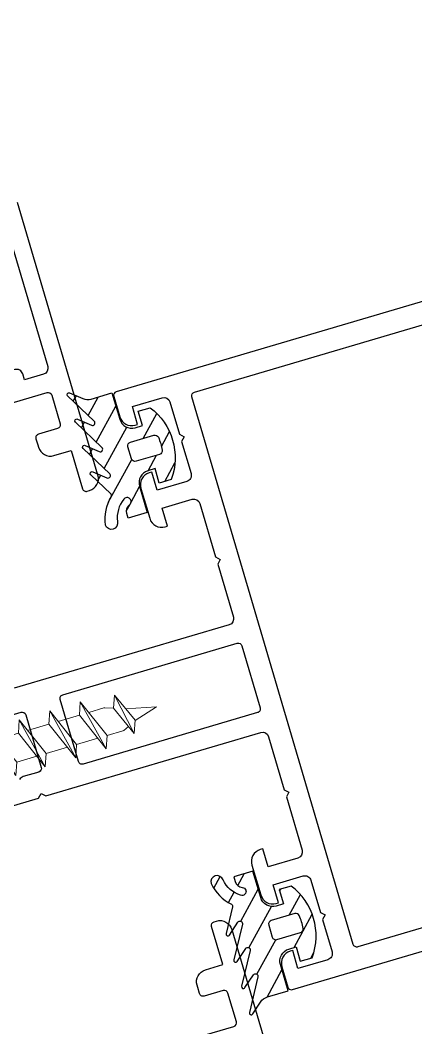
# Model space of a CAD drawing. Header units: millimetres. Extents: x 62878 to 70819, y -67946 to -61850.
# Drawn here: x 63483.45 to 63486.63, y -64919.22 to -64911.14 of the extents above; entities that cross this region are included whole.
import ezdxf

# ---------------------------------------------------------------- set-up
doc = ezdxf.new("R2010")
doc.units = ezdxf.units.MM
doc.layers.add('DOGRAMA', color=171, linetype='Continuous', lineweight=0)
pattern_1 = [(61.42665841833924, (63523.64759954003, -65019.75010713864), (0.1394151397588898, -0.07592747398675415), [])]

# ---------------------------------------------------------------- blocks, each defined once
blk = doc.blocks.new('a2we')
at = {"lineweight": 5, "ltscale": 0.5}
for p, q in [((-196.0144480926461, -415.2868589025547), (-196.5925912144022, -417.2488821181558)), ((-196.0144480926461, -415.2868589025547), (-195.4639709594615, -417.7110762494052)), ((-197.5747968978259, -417.6063757508618), (-196.5747276986959, -417.2423803302317)), ((-194.1582851917165, -418.2620245979042), (-197.5747968978259, -417.6063757508618)), ((-195.1583543907882, -418.6260200186506), (-197.5747968978259, -417.6063757508618)), ((-196.8896500078097, -417.895480952812), (-197.0961171580722, -418.3448917148726)), ((-196.5747276986959, -417.2423803302317), (-194.1582851917165, -418.2620245979042)), ((-197.1143788935161, -419.7428166739272), (-197.1143788935161, -418.4283854465556)), ((-194.1582851917165, -418.2620245979042), (-195.1583543907882, -418.6260200186506)), ((-195.1583543907882, -418.6260200186506), (-194.9264251741961, -419.2953524503964)), ((-194.9154016761394, -420.634479622855), (-194.9154016761394, -419.3608343693425)), ((-198.1144480926461, -420.1068120946153), (-197.1143788935161, -419.7428166739268)), ((-194.9154016761721, -421.4039929561312), (-198.1144480926461, -420.1068120946153)), ((-193.9153324771005, -421.0399975355008), (-198.1144480926461, -420.1068120946153)), ((-197.1143788935161, -419.7428166739268), (-193.9153324771005, -421.0399975355008)), ((-197.1143788935161, -419.7428166739268), (-193.9153324771005, -421.0399975355008)), ((-197.1143788935161, -422.2969096404012), (-197.1143788935162, -420.512330007273)), ((-193.9153324771005, -421.0399975355008), (-194.9154016761721, -421.4039929561312)), ((-194.9154016761721, -423.1885725893157), (-194.9154016761721, -421.4039929561312)), ((-198.1144480926461, -422.6609050610894), (-197.1143788935161, -422.2969096404012)), ((-194.9154016761721, -423.9580859226053), (-198.1144480926461, -422.6609050610894)), ((-193.9153324771005, -423.594090501975), (-198.1144480926461, -422.6609050610894)), ((-197.1143788935161, -422.2969096404012), (-193.9153324771005, -423.594090501975)), ((-197.1143788935161, -422.2969096404012), (-193.9153324771005, -423.594090501975)), ((-197.1143788935161, -424.8510026068752), (-197.1143788935162, -423.0664229737469)), ((-193.9153324771005, -423.594090501975), (-194.9154016761721, -423.9580859226053)), ((-194.9154016761721, -425.7426655557898), (-194.9154016761721, -423.9580859226053)), ((-198.1144480926461, -425.2149980275636), (-197.1143788935161, -424.8510026068752)), ((-197.1143788935161, -424.8510026068752), (-193.9153324771005, -426.1481834684492)), ((-197.1143788935161, -424.8510026068752), (-193.9153324771005, -426.1481834684492)), ((-194.9154016761721, -426.5121788890793), (-198.1144480926461, -425.2149980275636)), ((-193.9153324771005, -426.1481834684492), (-198.1144480926461, -425.2149980275636)), ((-197.1143788935161, -427.3050955733496), (-197.1143788935162, -425.6205159402211)), ((-193.9153324771005, -426.1481834684492), (-194.9154016761721, -426.5121788890793)), ((-194.9154016761721, -428.1967585222638), (-194.9154016761721, -426.5121788890793)), ((-198.1144480926461, -427.669090994038), (-197.1143788935161, -427.3050955733496)), ((-197.1143788935161, -427.3050955733496), (-193.9153324771005, -428.6022764349236)), ((-197.1143788935161, -427.3050955733496), (-193.9153324771005, -428.6022764349236)), ((-194.9154016761721, -428.9662718555534), (-198.1144480926461, -427.669090994038)), ((-193.9153324771005, -428.6022764349236), (-198.1144480926461, -427.669090994038)), ((-197.1143788935161, -429.5591885398237), (-197.1143788935161, -428.0237477951896)), ((-193.9153324771005, -428.6022764349236), (-194.9154016761721, -428.9662718555534)), ((-194.9154016761721, -430.450851488738), (-194.9154016761721, -428.9662718555534)), ((-198.1144480926461, -429.9231839605702), (-197.1143788935161, -429.5591885398237)), ((-194.9154016761721, -431.2203648220857), (-198.1144480926461, -429.9231839605702)), ((-193.9153324771005, -430.8563694013976), (-198.1144480926461, -429.9231839605702)), ((-197.1143788935161, -429.5591885398237), (-193.9153324771005, -430.8563694013976)), ((-197.1143788935161, -429.5591885398237), (-193.9153324771005, -430.8563694013976)), ((-197.1143788935161, -431.8132815063559), (-197.1143788935161, -430.2778407616635)), ((-193.9153324771005, -430.8563694013976), (-194.9154016761721, -431.2203648220857)), ((-194.9154016761721, -432.7049444552304), (-194.9154016761721, -431.2203648220857)), ((-198.1144480926461, -432.177276926986), (-197.1143788935161, -431.8132815063559)), ((-194.9154016761721, -433.4744577885599), (-198.1144480926461, -432.177276926986)), ((-193.9153324771005, -433.1104623678716), (-198.1144480926461, -432.177276926986)), ((-197.1143788935161, -431.8132815063559), (-193.9153324771005, -433.1104623678716)), ((-197.1143788935161, -431.8132815063559), (-193.9153324771005, -433.1104623678716)), ((-197.1143788935161, -434.0673744728301), (-197.1143788935161, -432.5319337281958)), ((-193.9153324771005, -433.1104623678716), (-194.9154016761721, -433.4744577885599)), ((-198.1144480926461, -434.4313698935184), (-197.1143788935161, -434.0673744728301)), ((-197.1143788935161, -434.0673744728301), (-193.9153324771005, -435.364555334404)), ((-197.1143788935161, -434.0673744728301), (-193.9153324771005, -435.364555334404)), ((-194.9154016761721, -434.9590374217446), (-194.9154016761721, -433.4744577885599)), ((-194.9154016761721, -435.7285507550341), (-198.1144480926461, -434.4313698935184)), ((-193.9153324771005, -435.364555334404), (-198.1144480926461, -434.4313698935184)), ((-197.1143788935161, -436.3642339800811), (-197.1143788935161, -434.7860266946118)), ((-193.9153324771005, -435.364555334404), (-194.9154016761721, -435.7285507550341)), ((-198.1144480926461, -436.7282294008277), (-197.1143788935161, -436.3642339800811)), ((-197.1143788935161, -436.3642339800811), (-193.9153324771005, -437.6614148416551)), ((-197.1143788935161, -436.3642339800811), (-193.9153324771005, -437.6614148416551)), ((-194.9154016761721, -437.2558969289955), (-194.9154016761721, -435.7285507550341)), ((-194.9154016761721, -438.0254102623434), (-198.1144480926461, -436.7282294008277)), ((-193.9153324771005, -437.6614148416551), (-198.1144480926461, -436.7282294008277)), ((-197.1143788935161, -438.6610934873901), (-197.1143788935161, -437.1337473134849)), ((-193.9153324771005, -437.6614148416551), (-194.9154016761721, -438.0254102623434)), ((-194.9154016761721, -439.5527564362646), (-194.9154016761721, -438.0254102623434)), ((-198.1144480926461, -439.0250889080787), (-197.1143788935161, -438.6610934873901)), ((-197.1143788935161, -438.6610934873901), (-193.9153324771005, -439.9582743489061)), ((-197.1143788935161, -438.6610934873901), (-193.9153324771005, -439.9582743489061)), ((-194.9154016761721, -440.3222697695944), (-198.1144480926461, -439.0250889080787)), ((-193.9153324771005, -439.9582743489061), (-198.1144480926461, -439.0250889080787)), ((-197.1143788935161, -440.9579529946993), (-197.1143788935161, -439.430606820736)), ((-193.9153324771005, -439.9582743489061), (-194.9154016761721, -440.3222697695944)), ((-194.9154016761721, -441.849615943574), (-194.9154016761721, -440.3222697695944)), ((-198.1144480926461, -441.3219484153295), (-197.1143788935161, -440.9579529946993)), ((-194.9154016761721, -442.6191292769035), (-198.1144480926461, -441.3219484153295)), ((-193.9153324771005, -442.2551338562151), (-198.1144480926461, -441.3219484153295)), ((-197.1143788935161, -440.9579529946993), (-193.9153324771005, -442.2551338562151)), ((-197.1143788935161, -443.2537258831643), (-197.1143788935161, -441.7274663280053)), ((-193.9153324771005, -442.2551338562151), (-194.9154016761721, -442.6191292769035)), ((-194.9154016761721, -444.1453888320787), (-194.9154016761721, -442.6191292769035)), ((-198.1144480926461, -443.6177213039109), (-197.1143788935161, -443.2537258831643)), ((-194.9154016761721, -444.9149021654266), (-198.1144480926461, -443.6177213039109)), ((-193.9153324771005, -444.5509067447383), (-198.1144480926461, -443.6177213039109)), ((-197.1143788935161, -443.2537258831643), (-193.9153324771005, -444.5509067447383)), ((-197.1143788935161, -445.5538642814245), (-197.1143788935161, -444.0232392165685)), ((-193.9153324771005, -444.5509067447383), (-194.9154016761721, -444.9149021654266)), ((-194.9154016761721, -446.4455272302989), (-194.9154016761721, -444.9149021654266)), ((-198.1144480926461, -445.9178597020545), (-197.1143788935161, -445.5538642814245)), ((-193.9153324771005, -446.8510451429402), (-198.1144480926461, -445.9178597020545)), ((-194.9154016761721, -447.2150405636282), (-198.1144480926461, -445.9178597020545)), ((-197.1143788935161, -445.5538642814245), (-193.9153324771005, -446.8510451429402)), ((-197.1143788935161, -445.5538642814245), (-193.9153324771005, -446.8510451429402)), ((-197.1143788935161, -447.8540026795677), (-197.1143788935161, -446.3233776147298)), ((-193.9153324771005, -446.8510451429402), (-194.9154016761721, -447.2150405636282)), ((-194.9154016761721, -448.7456656284821), (-194.9154016761721, -447.2150405636282)), ((-197.1143788935161, -447.8540026795677), (-198.1144480926461, -448.2179981003141)), ((-194.9154016761721, -449.5151789618299), (-198.1144480926461, -448.2179981003141)), ((-198.1144480926461, -448.2179981003141), (-193.9153324771005, -449.1511835411412)), ((-193.9153324771005, -449.1511835411412), (-197.1143788935161, -447.8540026795677)), ((-197.1143788935161, -450.1541410778275), (-197.1143788935161, -448.6235160129718)), ((-193.9153324770423, -449.1511835411412), (-194.9154016761721, -449.5151789618299)), ((-198.1144480926461, -450.5181364984577), (-197.1143788935161, -450.1541410778275)), ((-197.1143788935161, -450.1541410778275), (-193.9153324770423, -451.4513219393434)), ((-194.9154016761723, -451.0458040266858), (-194.9154016761721, -449.5151789618299)), ((-194.9154016761721, -451.8153173600317), (-198.1144480926461, -450.5181364984577)), ((-193.9153324770423, -451.4513219393434), (-198.1144480926461, -450.5181364984577)), ((-197.1143788935161, -453.2868589025547), (-197.1143788935162, -450.9236544111328)), ((-193.9153324770423, -451.4513219393434), (-194.9154016761721, -451.8153173600317)), ((-194.9154016761721, -453.2868589025547), (-194.9154016761721, -451.8153173600317)), ((-192.7980524524961, -453.2868589025547), (-199.230843732796, -453.2868589025547)), ((-199.230843732796, -454.5827171301502), (-199.230843732796, -453.2868589025547)), ((-192.7980524524961, -454.5827171301502), (-192.7980524524961, -453.2868589025547))]:
    blk.add_line(p, q, dxfattribs=at)
blk.add_lwpolyline([(-196.4690204826777, -455.6637351848848), (-196.1125089353335, -455.3998333582319), (-195.9163872499585, -455.3998333582319), (-195.5598757026143, -455.6637351848848)], dxfattribs=at)
for centre, radius, start, end in [((-196.9143788935627, -418.4283854465556), 0.2, 155.3251238657465, 180), ((-195.115401676151, -419.3608343693425), 0.2, 0, 19.11162363728389), ((-195.6603624057317, -449.5292358589606), 6.187568978619671, 234.757305859688, 262.4904896380407), ((-196.3685337795604, -449.5292358589606), 6.187568978619673, 277.5095103619591, 305.2426941403116)]:
    blk.add_arc(centre, radius, start, end, dxfattribs=at)

msp = doc.modelspace()

# ---------------------------------------------------------------- hatches: boundary and pattern name
at = {"layer": 'DOGRAMA', "lineweight": -2}
h = msp.add_hatch(dxfattribs=at)
h.set_pattern_fill('ANSI31', color=256, scale=0.05, angle=433.5057849383392, style=0)
h.set_pattern_definition(pattern_1)
edge = h.paths.add_edge_path()
edge.add_arc((63483.99718586238, -64914.08297630563), 0.09999999995104496, 246.4266584500195, 286.4266584490351)
edge.add_line((63484.02546463973, -64914.17889455594), (63484.19147801171, -64914.12995021886))
edge.add_line((63484.19147801171, -64914.12995021886), (63484.2536913218, -64914.34097036968))
edge.add_arc((63484.34960957216, -64914.31269159237), 0.09999999998905684, 196.4266584167909, 286.4266584156121)
edge.add_line((63484.37788834947, -64914.40860984274), (63484.43543929973, -64914.39164257633))
edge.add_line((63484.43543929973, -64914.39164257633), (63484.40150476696, -64914.27654067593))
edge.add_line((63484.40150476696, -64914.27654067593), (63484.49742301728, -64914.2482618986))
edge.add_arc((63484.19858634777, -64914.64913175895), 0.4999999999846333, -20.44323922730581, 53.296556064956405, ccw=False)
edge.add_line((63484.66709568118, -64914.82377140078), (63484.57117743085, -64914.8520501781))
edge.add_line((63484.57117743085, -64914.8520501781), (63484.53724289805, -64914.73694827766))
edge.add_line((63484.53724289805, -64914.73694827766), (63484.47969194784, -64914.75391554405))
edge.add_arc((63484.50797072513, -64914.8498337944), 0.09999999998288418, 106.426658404795, 196.4266584036161)
edge.add_line((63484.41205247476, -64914.87811257169), (63484.47426578485, -64915.08913272251))
edge.add_line((63484.47426578485, -64915.08913272251), (63484.32130015003, -64915.13423030413))
edge.add_line((63484.32130015003, -64915.13423030413), (63484.31013585997, -64915.09636235973))
edge.add_arc((63484.37248272273, -64915.07798115447), 0.06500000001582303, 128.0173229077858, 196.4266584218631, ccw=False)
edge.add_arc((63484.31231583206, -64915.00101901999), 0.03268943071656494, 308.0173229127181, 501.8569375491733)
edge.add_arc((63484.47560446194, -64915.13262889301), 0.2424115900348429, 141.2291917950378, 186.735964201966)
edge.add_arc((63484.1865230524, -64915.17393635118), 0.05002797727030572, -162.60118295568873, 14.912053339643876, ccw=False)
edge.add_arc((63484.50811765179, -64915.14630508758), 0.3717812401041647, 149.9266374977803, 186.5781579878078, ccw=False)
edge.add_arc((63484.1678349016, -64914.95252349971), 0.02000000000879249, 338.0409955375197, 406.4266584233569)
edge.add_line((63484.18162055218, -64914.93803364676), (63484.02220439967, -64914.78636507002))
edge.add_arc((63484.03254363759, -64914.77549768032), 0.01499999998970141, 66.4266583837209, 226.4266583956004, ccw=False)
edge.add_line((63484.038542477, -64914.76174944677), (63484.1513912962, -64914.81098936839))
edge.add_arc((63484.15938974874, -64914.79265839032), 0.0200000000020181, 246.42665838291, 406.4266583946219)
edge.add_line((63484.17317539932, -64914.77816853738), (63483.95999108956, -64914.57534491924))
edge.add_arc((63483.97033032749, -64914.56447752952), 0.01500000001053073, 66.42665844253781, 226.4266584329351, ccw=False)
edge.add_line((63483.97632916689, -64914.55072929595), (63484.08917798614, -64914.59996921758))
edge.add_arc((63484.09717643866, -64914.58163823952), 0.01999999998371005, 246.4266584509925, 406.4266584693949)
edge.add_line((63484.1109620892, -64914.56714838657), (63483.89777777951, -64914.36432476844))
edge.add_arc((63483.90811701742, -64914.35345737872), 0.01499999999548516, 66.42665849672687, 226.4266584933407, ccw=False)
edge.add_line((63483.91411585679, -64914.33970914516), (63484.02696467605, -64914.38894906678))
edge.add_arc((63484.03496312859, -64914.3706180887), 0.02000000000577705, 246.4266584103506, 406.4266584240908)
edge.add_line((63484.04874877915, -64914.35612823576), (63483.83556446941, -64914.15330461763))
edge.add_arc((63483.84590370735, -64914.14243722791), 0.01500000001554592, 66.42665844253781, 226.4266584128, ccw=False)
edge.add_line((63483.85190254675, -64914.12868899434), (63483.95719359979, -64914.17463119597))
edge = h.paths.add_edge_path(flags=16)
edge.add_line((63484.57285148392, -64914.62219464911), (63484.38427039525, -64914.67779243778))
edge.add_arc((63484.37578676205, -64914.64901696268), 0.02999999998962131, 196.4266584356903, 286.4266584396199, ccw=False)
edge.add_line((63484.34701128695, -64914.65750059589), (63484.31873250964, -64914.56158234552))
edge.add_arc((63484.34750798473, -64914.55309871231), 0.02999999998469989, 106.4266584435496, 196.4266584568784, ccw=False)
edge.add_line((63484.33902435152, -64914.52432323722), (63484.52760544017, -64914.46872544853))
edge.add_arc((63484.53608907336, -64914.49750092365), 0.03000000000644312, 24.19309256698432, 106.4266584011734, ccw=False)
edge.add_arc((63484.19858634775, -64914.64913175911), 0.4000000000807673, 8.660224273940685, 24.193092610462315, ccw=False)
edge.add_arc((63484.56436785075, -64914.59341917401), 0.02999999998372581, -73.57334161762509, 8.660224215082621, ccw=False)
h = msp.add_hatch(dxfattribs=at)
h.set_pattern_fill('ANSI31', color=256, scale=0.05, angle=433.5057849383392, style=0)
h.set_pattern_definition(pattern_1)
edge = h.paths.add_edge_path()
edge.add_arc((63485.4676822828, -64919.07072532462), 0.09999999995363479, 106.42665840551189, 146.4266584056851, ccw=False)
edge.add_line((63485.43940350552, -64918.97480707429), (63485.60541687751, -64918.92586273722))
edge.add_line((63485.60541687751, -64918.92586273722), (63485.54320356739, -64918.71484258639))
edge.add_arc((63485.63912181777, -64918.68656380909), 0.1000000000058787, 106.426658405257, 196.426658405257, ccw=False)
edge.add_line((63485.61084304048, -64918.59064555871), (63485.6683939907, -64918.57367829233))
edge.add_line((63485.6683939907, -64918.57367829233), (63485.70232852342, -64918.68878019275))
edge.add_line((63485.70232852342, -64918.68878019275), (63485.7982467738, -64918.66050141543))
edge.add_arc((63485.32973744041, -64918.4858617736), 0.4999999999750963, 339.5567607713305, 413.2965560621245)
edge.add_line((63485.62857410993, -64918.08499191326), (63485.53265585958, -64918.11327069058))
edge.add_line((63485.53265585958, -64918.11327069058), (63485.56659039239, -64918.22837259102))
edge.add_line((63485.56659039239, -64918.22837259102), (63485.50903944212, -64918.24533985743))
edge.add_arc((63485.48076066482, -64918.14942160709), 0.09999999997304133, 196.4266584151501, 286.4266584151501, ccw=False)
edge.add_line((63485.38484241447, -64918.17770038439), (63485.32262910436, -64917.96668023357))
edge.add_line((63485.32262910436, -64917.96668023357), (63485.16966346956, -64918.01177781519))
edge.add_line((63485.16966346956, -64918.01177781519), (63485.18082775956, -64918.04964575957))
edge.add_arc((63485.24317462233, -64918.03126455435), 0.0650000000194932, 196.4266583874768, 264.8359938992156)
edge.add_arc((63485.23438189604, -64918.12855747723), 0.03268943072868869, -109.00362070820017, 84.83599394346078, ccw=False)
edge.add_arc((63485.30015743148, -64917.92941452788), 0.2424115900755362, 206.1173526309013, 251.62412503743388, ccw=False)
edge.add_arc((63485.03490219086, -64918.05153751832), 0.05002797726184434, 17.94126349752095, 195.4544998030039)
edge.add_arc((63485.3200513305, -64917.90028758864), 0.3717812400696351, 206.2751588484826, 242.9266793386619)
edge.add_arc((63485.1393172778, -64918.24767621257), 0.01999999999778748, -13.573341626075376, 54.812321255855124, ccw=False)
edge.add_line((63485.15875868382, -64918.25237000971), (63485.10711791966, -64918.46626273594))
edge.add_arc((63485.12169897418, -64918.46978308378), 0.01499999999784618, 166.4266584109556, 326.4266584387696)
edge.add_line((63485.13419665365, -64918.47807814303), (63485.20228450208, -64918.37549417363))
edge.add_arc((63485.21894807469, -64918.38655425262), 0.01999999998832347, -13.573341565289809, 146.426658431136, ccw=False)
edge.add_line((63485.23838948071, -64918.39124804974), (63485.16933122979, -64918.67728288673))
edge.add_arc((63485.18391228431, -64918.68080323457), 0.01499999999077344, 166.4266584044331, 326.4266584080313)
edge.add_line((63485.19640996376, -64918.68909829382), (63485.26449781218, -64918.58651432439))
edge.add_arc((63485.2811613848, -64918.59757440339), 0.01999999999637073, -13.57334159602982, 146.4266583964024, ccw=False)
edge.add_line((63485.30060279083, -64918.60226820053), (63485.23154453987, -64918.88830303754))
edge.add_arc((63485.24612559439, -64918.89182338539), 0.01499999999784618, 166.4266584109556, 326.4266584387696)
edge.add_line((63485.25862327386, -64918.90011844464), (63485.32671112224, -64918.7975344752))
edge.add_arc((63485.34337469486, -64918.80859455419), 0.01999999999036201, -13.573341545027802, 146.4266584600298, ccw=False)
edge.add_line((63485.36281610089, -64918.8132883513), (63485.29375784999, -64919.09932318832))
edge.add_arc((63485.30833890451, -64919.10284353617), 0.01499999999248103, 166.4266583774173, 326.4266583695064)
edge.add_line((63485.32083658395, -64919.11113859543), (63485.38436441976, -64919.01542492962))
edge = h.paths.add_edge_path(flags=16)
edge.add_line((63485.65875653287, -64918.30545546325), (63485.47017544416, -64918.36105325191))
edge.add_arc((63485.47865907734, -64918.38982872698), 0.02999999996456929, 106.4266584247512, 196.42665843808)
edge.add_line((63485.44988360227, -64918.39831236018), (63485.47816237961, -64918.49423061054))
edge.add_arc((63485.50693785472, -64918.48574697736), 0.02999999999534904, 196.4266583784453, 286.4266583784453)
edge.add_line((63485.51542148789, -64918.51452245247), (63485.70400257654, -64918.45892466382))
edge.add_arc((63485.69551894336, -64918.43014918871), 0.02999999999534904, 286.4266583784453, 368.6602242267277)
edge.add_arc((63485.32973744036, -64918.48586177354), 0.4000000000621552, 8.660224235348037, 24.19309257163658)
edge.add_arc((63485.66724016608, -64918.33423093835), 0.02999999999118943, 24.19309262779011, 106.4266584662777)

# ---------------------------------------------------------------- linework, layer by layer
at = {"layer": 'DOGRAMA', "lineweight": -2, "ltscale": 0.5}
for points in [[(63494.33587859661, -64911.13916124967), (63484.22609500796, -64914.11974437875, 0.4142135623732619), (63484.20580316599, -64914.15700348705), (63484.25387708743, -64914.32006451271, 0.4142135623730951), (63484.37807411508, -64914.38770398575), (63484.39725776519, -64914.38204823027), (63484.3548395992, -64914.2381708547), (63484.5946352251, -64914.16747391141, -0.4142135623730951), (63484.656733739, -64914.20129364797), (63484.73308643777, -64914.46027292394), (63484.77034554601, -64914.48056476586), (63484.75005370411, -64914.51782387415), (63484.8264064029, -64914.77680315016, -0.4142135623730951), (63484.79258666631, -64914.838901664), (63484.55279104043, -64914.90959860728), (63484.51037287444, -64914.76572123171), (63484.49118922437, -64914.77137698719, 0.4142135623728953), (63484.42354975129, -64914.89557401487), (63484.49424669466, -64915.1353696408, 0.4142135623729619), (63484.61844372228, -64915.20300911384), (63484.63762737239, -64915.1973533584), (63484.59520920642, -64915.05347598284), (63484.83500483228, -64914.98277903955, -0.4142135623731395), (63484.89710334612, -64915.01659877607), (63485.02346961576, -64915.44521813784), (63485.06072872408, -64915.46550997977), (63485.04043688213, -64915.50276908805), (63485.16575173067, -64915.92782215455, -0.4142135623730951), (63485.13193199411, -64915.98992066839), (63483.40540348751, -64916.49893866012)], [(63483.04695588503, -64912.39500305381, -0.2621398995659221), (63483.30019577227, -64912.64122802594), (63483.67630351056, -64913.91694075585, -0.4142135623730951), (63483.64248377407, -64913.97903926969), (63483.48901457348, -64914.02428531338), (63483.47487518479, -64913.9763261882, 0.4142135623730951), (63483.41277667098, -64913.94250645167), (63483.3935930209, -64913.94816220715, 0.4142135623730951), (63483.37330117901, -64913.98542131543), (63483.39309632313, -64914.05256409071), (63480.7745280881, -64914.82457471143), (63480.28530524048, -64913.16518898007), (63482.90387347551, -64912.39317835936), (63482.92366861965, -64912.46032113464, 0.4142135623730951), (63482.96092772799, -64912.48061297655), (63482.980111378, -64912.47495722106, 0.3618128521052944), (63483.01569901758, -64912.42178056132)], [(63482.78327038657, -64914.38873715202), (63483.67051420244, -64914.12715846184, -0.4142135623730951), (63483.70777331075, -64914.14745030375), (63483.77564237633, -64914.37765410464, -0.4142135623730951), (63483.75535053445, -64914.41491321294), (63483.60188133384, -64914.46015925666, 0.4142135623730951), (63483.58158949195, -64914.49741836495), (63483.59572888057, -64914.54537749011), (63483.60138463604, -64914.56456114019, 0.4142135623730951), (63483.72558166374, -64914.63220061322), (63483.86466312674, -64914.59119638614), (63483.95515521415, -64914.89813478732, 0.4142135623730951), (63483.9924143225, -64914.91842662923), (63484.01159797257, -64914.91277087377, 0.4142135623730951), (63484.07923744559, -64914.78857384609), (63483.43448132281, -64912.60163773772, 0.4142135623730951)], [(63482.77746457997, -64917.62236766471), (63483.60236153316, -64917.37917017979), (63483.62265337502, -64917.34191107147), (63483.65991248334, -64917.36220291338), (63485.38644098995, -64916.85318492171, -0.4142135623730951), (63485.44853950386, -64916.88700465827), (63485.57385435233, -64917.31205772472), (63485.61111346065, -64917.33234956663), (63485.59082161872, -64917.36960867496), (63485.71718788835, -64917.79822803671, -0.4142135623730951), (63485.68336815178, -64917.86032655057), (63485.44357252587, -64917.93102349386), (63485.40115435991, -64917.78714611829), (63485.38197070985, -64917.79280187377, 0.4142135623729619), (63485.31433123678, -64917.91699890146), (63485.38502818009, -64918.15679452737, 0.4142135623728953), (63485.50922520772, -64918.22443400041), (63485.52840885783, -64918.21877824495), (63485.48599069185, -64918.07490086938), (63485.72578631773, -64918.0042039261, -0.4142135623730951), (63485.78788483161, -64918.03802366262), (63485.86423753033, -64918.29700293865), (63485.90149663865, -64918.31729478054), (63485.88120479677, -64918.35455388886), (63485.95755749549, -64918.61353316485, -0.4142135623730951), (63485.92373775895, -64918.67563167869), (63485.68394213308, -64918.74632862197), (63485.6415239671, -64918.60245124642), (63485.62234031699, -64918.60810700187, 0.4142135623728953), (63485.55470084398, -64918.73230402957), (63485.60277476544, -64918.89536505521, 0.4142135623729288), (63485.64003387377, -64918.91565689712), (63495.74981746246, -64915.93507376804, 0.4142135623729288)], [(63483.33794898673, -64916.72733660025), (63483.46196104214, -64916.69077516084, -0.4142135623729288), (63483.49922015046, -64916.71106700273), (63483.62364677068, -64917.13310730437, -0.4142135623725959), (63483.60335492872, -64917.17036641265), (63483.47934287329, -64917.20692785209, 0.1989123673796753), (63483.44957198173, -64917.23097281225)], [(63484.28204558431, -64919.4724044215), (63485.16928940025, -64919.21082573134, 0.4142135623730951), (63485.18958124216, -64919.17356662301), (63485.12171217654, -64918.94336282212, 0.4142135623730951), (63485.08445306823, -64918.92307098022), (63484.93098386769, -64918.96831702392, -0.4142135623730951), (63484.89372475938, -64918.94802518199), (63484.87958537072, -64918.90006605678), (63484.87392961529, -64918.88088240675, -0.4142135623730951), (63484.94156908834, -64918.75668537903), (63485.08065055134, -64918.71568115195), (63484.99015846397, -64918.40874275078, -0.4142135623730951), (63485.01045030586, -64918.37148364246), (63485.02963395589, -64918.365827887, -0.4142135623730951), (63485.1538309836, -64918.43346736008), (63485.79858710644, -64920.62040346842, -0.4142135623730951)]]:
    msp.add_lwpolyline(points, format="xyb", dxfattribs=at)
msp.add_lwpolyline([(63492.08474238696, -64911.99050475587), (63492.42045626324, -64911.89152903527), (63494.21412754509, -64911.36271589945, -0.4142135623730953), (63494.25138665343, -64911.3830077414), (63495.54655465449, -64915.77606360818, -0.4142135623730951), (63495.5262628126, -64915.81332271651), (63493.73259153074, -64916.34213585233), (63493.39687765447, -64916.44111157295), (63486.16464157678, -64918.57333138256, -0.4142135623730951), (63486.12738246845, -64918.55303954064), (63484.83221446735, -64914.15998367382, -0.4142135623722071), (63484.8525063093, -64914.12272456549)], format="xyb", close=True, dxfattribs=at)
at = {"layer": 'DOGRAMA', "lineweight": -2}
for points in [[(63483.95719359979, -64914.17463119597, 0.176326980708443), (63484.02546463973, -64914.17889455594), (63484.19147801171, -64914.12995021886), (63484.2536913218, -64914.34097036968, 0.4142135623726288), (63484.37788834947, -64914.40860984274), (63484.43543929973, -64914.39164257633), (63484.40150476696, -64914.27654067593), (63484.49742301728, -64914.2482618986, -0.3333333333332321), (63484.66709568118, -64914.82377140078), (63484.57117743085, -64914.8520501781), (63484.53724289805, -64914.73694827766), (63484.47969194784, -64914.75391554405, 0.4142135623730951), (63484.41205247476, -64914.87811257169), (63484.47426578485, -64915.08913272251), (63484.32130015003, -64915.13423030413), (63484.31013585997, -64915.09636235973, -0.3076847592325163), (63484.33244924249, -64915.02677255693, 1.128701775594264), (63484.28660654126, -64914.98082914017, 0.2012120834862478), (63484.23486618569, -64915.1610623474, -0.9785310008383128), (63484.13878403007, -64915.1888957715, -0.1612998685773607), (63484.18638393463, -64914.96000236153, 0.3075716929248266), (63484.18162055218, -64914.93803364676), (63484.02220439967, -64914.78636507002, -0.8390996311771568), (63484.038542477, -64914.76174944677), (63484.1513912962, -64914.81098936839, 0.8390996311749109), (63484.17317539932, -64914.77816853738), (63483.95999108956, -64914.57534491924, -0.8390996311813727), (63483.97632916689, -64914.55072929595), (63484.08917798614, -64914.59996921758, 0.8390996311751685), (63484.1109620892, -64914.56714838657), (63483.89777777951, -64914.36432476844, -0.8390996311750223), (63483.91411585679, -64914.33970914516), (63484.02696467605, -64914.38894906678, 0.8390996311790603), (63484.04874877915, -64914.35612823576), (63483.83556446941, -64914.15330461763, -0.8390996311813727), (63483.85190254675, -64914.12868899434)], [(63484.57285148392, -64914.62219464911), (63484.38427039525, -64914.67779243778, -0.414213562374205), (63484.34701128695, -64914.65750059589), (63484.31873250964, -64914.56158234552, -0.4142135623730951), (63484.33902435152, -64914.52432323722), (63484.52760544017, -64914.46872544853, -0.3750467088372598), (63484.56345415923, -64914.48520653161, -0.0678788880673013), (63484.59402581043, -64914.58890193742, -0.3750467088370437)], [(63485.38436441976, -64919.01542492962, -0.176326980708443), (63485.43940350552, -64918.97480707429), (63485.60541687751, -64918.92586273722), (63485.54320356739, -64918.71484258639, -0.4142135623726288), (63485.61084304048, -64918.59064555871), (63485.6683939907, -64918.57367829233), (63485.70232852342, -64918.68878019275), (63485.7982467738, -64918.66050141543, 0.3333333333332321), (63485.62857410993, -64918.08499191326), (63485.53265585958, -64918.11327069058), (63485.56659039239, -64918.22837259102), (63485.50903944212, -64918.24533985743, -0.4142135623730951), (63485.38484241447, -64918.17770038439), (63485.32262910436, -64917.96668023357), (63485.16966346956, -64918.01177781519), (63485.18082775956, -64918.04964575957, 0.3076847592325163), (63485.2373241715, -64918.09600072837, -1.128701775594264), (63485.22373730522, -64918.1594652686, -0.2012120834862478), (63485.08249744786, -64918.0361268071, 0.9785310008383128), (63484.98668310664, -64918.06486862579, 0.1612998685773607), (63485.15084240937, -64918.23133083578, -0.3075716929248266), (63485.15875868382, -64918.25237000971), (63485.10711791966, -64918.46626273594, 0.8390996311771568), (63485.13419665365, -64918.47807814303), (63485.20228450208, -64918.37549417363, -0.8390996311749109), (63485.23838948071, -64918.39124804974), (63485.16933122979, -64918.67728288673, 0.8390996311813727), (63485.19640996376, -64918.68909829382), (63485.26449781218, -64918.58651432439, -0.8390996311751685), (63485.30060279083, -64918.60226820053), (63485.23154453987, -64918.88830303754, 0.8390996311750223), (63485.25862327386, -64918.90011844464), (63485.32671112224, -64918.7975344752, -0.8390996311790603), (63485.36281610089, -64918.8132883513), (63485.29375784999, -64919.09932318832, 0.8390996311813727), (63485.32083658395, -64919.11113859543)], [(63485.65875653287, -64918.30545546325), (63485.47017544416, -64918.36105325191, 0.414213562374205), (63485.44988360227, -64918.39831236018), (63485.47816237961, -64918.49423061054, 0.4142135623730951), (63485.51542148789, -64918.51452245247), (63485.70400257654, -64918.45892466382, 0.3750467088372598), (63485.72517690306, -64918.42563195211, 0.0678788880673013), (63485.69460525193, -64918.32193654629, 0.3750467088370437)]]:
    msp.add_lwpolyline(points, format="xyb", close=True, dxfattribs=at)
at = {"layer": 'DOGRAMA', "lineweight": -2, "ltscale": 5}
msp.add_lwpolyline([(63483.79595523252, -64916.55060426237), (63485.19636168794, -64916.13773411352, -0.4142135623730951), (63485.2336207962, -64916.15802595543), (63485.38067043826, -64916.65680085734, -0.4142135623730951), (63485.36037859636, -64916.69405996565), (63483.959972141, -64917.10693011447, -0.4142135623730951), (63483.92271303267, -64917.08663827255), (63483.77566339063, -64916.58786337065, -0.4142135623730951)], format="xyb", close=True, dxfattribs=at)

# ---------------------------------------------------------------- block references
at = {"layer": 'DOGRAMA', "linetype": 'ByBlock', "lineweight": -2, "xscale": -0.09999999999204405, "yscale": 0.09999999999854481, "zscale": 0.1, "rotation": 286.4266584109327}
msp.add_blockref('a2we', (63518.83915356566, -64886.10151587875), dxfattribs=at)

doc.saveas('drawing.dxf')
